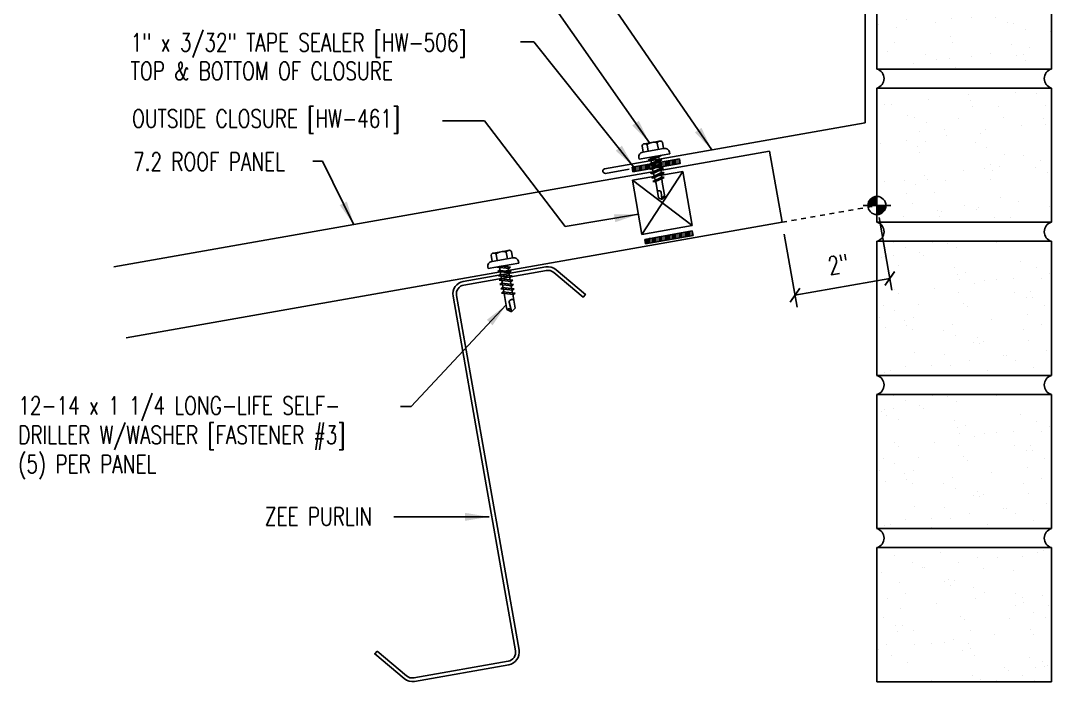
# Model space of a CAD drawing. Header units: inches. Extents: x -33163 to 19162, y -8858 to 30669.
# Drawn here: x -17131.35 to -17109.93, y 18237.75 to 18251.59 of the extents above; entities that cross this region are included whole.
import ezdxf

# ---------------------------------------------------------------- set-up
doc = ezdxf.new("R2010")
doc.units = ezdxf.units.IN
doc.linetypes.add('DOT2', pattern=[0.125, 0, -0.125])
doc.layers.get('0').update_dxf_attribs({"color": 9, "lineweight": 0})
doc.layers.get('Defpoints').update_dxf_attribs({"color": 254})
for name, color, linetype in [('20 - 7.2 PANEL', 5, 'Continuous'), ('CLOSURE', 8, 'Continuous'), ('DIM-DETAILS', 7, 'Continuous'), ('FASTENER', 9, 'Continuous'), ('SEALANT', 11, 'Continuous'), ('SECTION', 11, 'Continuous'), ('STLA', 12, 'Continuous'), ('TAPE', 9, 'Continuous'), ('TEXT', 7, 'Continuous'), ('TRIM', 4, 'Continuous'), ('WALL', 7, 'Continuous')]:
    doc.layers.add(name, color=color, linetype=linetype)
doc.styles.add('TEXT', font='SIMPLEX.shx', dxfattribs={"width": 0.75, "height": 0.375})
doc.styles.add('TEXT1', font='ROMANS.shx', dxfattribs={"width": 0.75, "height": 0.375})
doc.dimstyles.new('DETAIL', dxfattribs={"dimscale": 4, "dimtxt": 0.375, "dimasz": 0.0625, "dimexe": 0.0625, "dimexo": 0.0625, "dimgap": 0.0625, "dimtad": 1, "dimdec": 4, "dimzin": 3, "dimdsep": 46, "dimlunit": 4, "dimtxsty": 'TEXT1', "dimblk": 'ARCHTICK', "dimcen": 0.0625, "dimclrd": 7, "dimclre": 7, "dimclrt": 2, "dimadec": 0, "dimazin": 0, "dimtfac": 0.6, "dimtdec": 4, "dimtmove": 0, "dimatfit": 3, "dimfxl": 1, "dimfrac": 2, "dimtolj": 1, "dimtzin": 0, "dimarcsym": 0})
doc.dimstyles.new('DETAIL$7', dxfattribs={"dimscale": 4, "dimtxt": 0.375, "dimasz": 0.125, "dimexe": 0.0625, "dimexo": 0.0625, "dimgap": 0.0625, "dimtad": 1, "dimdec": 4, "dimzin": 3, "dimdsep": 46, "dimlunit": 4, "dimtxsty": 'TEXT', "dimblk": 'ARCHTICK', "dimcen": 0.0625, "dimclrd": 7, "dimclre": 7, "dimclrt": 2, "dimadec": 0, "dimazin": 0, "dimtfac": 0.6, "dimtdec": 4, "dimtmove": 0, "dimatfit": 3, "dimfxl": 1, "dimfrac": 2, "dimtolj": 1, "dimtzin": 0, "dimarcsym": 0})

# ---------------------------------------------------------------- blocks, each defined once
blk = doc.blocks.new('A$C6938402A')
at = {"layer": 'TAPE'}
h = blk.add_hatch(dxfattribs=at)
h.set_pattern_fill('DOTS', color=256, scale=0.35, angle=270, style=0)
h.set_pattern_definition([(270, (-22.332364, -26.379487), (0.021875, -0.0109375), [0, -0.021875])])
h.paths.add_polyline_path([(-0.563, -0.04), (-0.547, -0.132), (0.438, 0.041), (0.422, 0.134)])
at = {"layer": 'SEALANT'}
for p, q in [((-0.563, -0.04), (0.422, 0.134)), ((-0.547, -0.132), (0.438, 0.041)), ((0.422, 0.134), (0.438, 0.041)), ((-0.563, -0.04), (-0.547, -0.132))]:
    blk.add_line(p, q, dxfattribs=at)
blk = doc.blocks.new('wp')
at = {"layer": 'SECTION'}
for p, q in [((0, -0.0958), (0, 0.0958)), ((-0.0958, 0), (0.0958, 0))]:
    blk.add_line(p, q, dxfattribs=at)
at = {"layer": 'SECTION', "const_width": 0.0625}
for points in [[(0, 0.0312, 0.414214), (-0.0312, 0, 1)], [(0, -0.0312, 0.414214), (0.0312, 0, 1)]]:
    blk.add_lwpolyline(points, format="xyb", dxfattribs=at)
at = {"layer": 'SECTION'}
blk.add_circle((0, 0), 0.0625, dxfattribs=at)
blk = doc.blocks.new('fz5')
at = {"layer": 'FASTENER'}
for p, q in [((-0.217, 0.305), (-0.217, 0.171)), ((-0.163, 0.337), (0.159, 0.337)), ((-0.108, 0.305), (-0.108, 0.171)), ((0.105, 0.305), (0.105, 0.171)), ((0.214, 0.305), (0.214, 0.171)), ((-0.326, 0.071), (-0.326, 0.037)), ((-0.326, 0.037), (0.322, 0.037)), ((-0.226, 0.171), (0.214, 0.171)), ((-0.141, -0.014), (0.037, 0.037)), ((-0.105, -0.034), (0.137, 0.035)), ((-0.088, 0.037), (-0.088, 0.001)), ((-0.088, 0.037), (0.085, 0.037)), ((0.085, 0.037), (0.134, 0.037)), ((0.085, 0.02), (0.085, -0.041)), ((0.137, 0.035), (0.134, 0.037)), ((0.322, 0.071), (0.322, 0.037)), ((-0.105, -0.034), (-0.141, -0.014)), ((-0.141, -0.105), (0.102, -0.036)), ((-0.105, -0.125), (-0.141, -0.105)), ((-0.141, -0.196), (0.102, -0.127)), ((-0.105, -0.216), (-0.141, -0.196)), ((-0.105, -0.125), (0.137, -0.056)), ((-0.105, -0.216), (0.137, -0.147)), ((-0.088, -0.029), (-0.088, -0.09)), ((-0.088, -0.12), (-0.088, -0.181)), ((-0.084, -0.27), (-0.088, -0.211)), ((0.084, -0.223), (0.085, -0.211)), ((0.085, -0.071), (0.085, -0.131)), ((0.085, -0.162), (0.085, -0.211)), ((0.137, -0.056), (0.102, -0.036)), ((0.137, -0.147), (0.102, -0.127)), ((-0.141, -0.287), (0.102, -0.217)), ((-0.105, -0.307), (-0.141, -0.287)), ((-0.141, -0.378), (0.102, -0.308)), ((-0.105, -0.398), (-0.141, -0.378)), ((-0.122, -0.463), (0.089, -0.403)), ((-0.105, -0.307), (0.137, -0.238)), ((-0.105, -0.398), (0.137, -0.328)), ((-0.086, -0.483), (0.124, -0.423)), ((-0.078, -0.36), (-0.082, -0.3)), ((-0.071, -0.449), (-0.075, -0.389)), ((0.071, -0.408), (0.075, -0.346)), ((0.077, -0.315), (0.082, -0.253)), ((0.124, -0.423), (0.089, -0.403)), ((0.137, -0.238), (0.102, -0.217)), ((0.137, -0.328), (0.102, -0.308)), ((-0.086, -0.483), (-0.122, -0.463)), ((-0.066, -0.516), (-0.069, -0.478)), ((-0.066, -0.516), (-0.066, -0.82)), ((0.063, -0.515), (0.068, -0.439)), ((0.063, -0.516), (0.063, -0.82)), ((-0.002, -0.866), (-0.066, -0.82)), ((-0.003, -0.854), (0.009, -0.714)), ((-0.002, -0.866), (0.063, -0.82))]:
    blk.add_line(p, q, dxfattribs=at)
for centre, radius, start, end in [((-0.163, 0.274), 0.0628, 29.8754, 150.1246), ((-0.002, 0.141), 0.196, 56.9974, 123.0026), ((0.159, 0.274), 0.0628, 29.8754, 150.1246), ((-0.226, 0.071), 0.1, 90, 180), ((0.222, 0.071), 0.1, 0, 90), ((0.073, -0.516), 0.01, 175.9484, 180), ((-0.036, -0.723), 0.0461, 11.1445, 130.906), ((0.039, -0.855), 0.0422, 55.4585, 194.8454)]:
    blk.add_arc(centre, radius, start, end, dxfattribs=at)
blk = doc.blocks.new('_ArchTick')
at = {"color": 0, "linetype": 'ByBlock', "const_width": 0.15}
blk.add_lwpolyline([(-0.5, -0.5), (0.5, 0.5)], dxfattribs=at)
blk = doc.blocks.new('FD-F3')
at = {"layer": 'TEXT', "style": 'TEXT1', "width": 0.75}
for s, p in [('12-14 x 1 1/4 LONG-LIFE SELF-', (0.0047, -0.0408)), ('DRILLER W/WASHER [FASTENER #3]', (0.0047, -0.1926))]:
    blk.add_text(s, height=0.09375, dxfattribs=at).set_placement(p)
blk.add_attdef('(QUANTITY)', (0.0047, -0.3444), '', height=0.0938, dxfattribs=at)
blk = doc.blocks.new('fz9')
at = {"layer": 'FASTENER'}
for p, q in [((-0.215, 0.305), (-0.215, 0.171)), ((-0.161, 0.337), (0.161, 0.337)), ((-0.107, 0.305), (-0.107, 0.171)), ((0.107, 0.305), (0.107, 0.171)), ((0.215, 0.305), (0.215, 0.171)), ((-0.324, 0.071), (-0.324, 0.037)), ((-0.324, 0.037), (0.324, 0.037)), ((-0.224, 0.171), (0.215, 0.171)), ((-0.139, -0.016), (0.046, 0.037)), ((-0.104, -0.036), (0.139, 0.033)), ((-0.086, 0.037), (0.086, 0.037)), ((-0.086, 0.037), (-0.086, -0.001)), ((0.086, 0.037), (0.133, 0.037)), ((0.086, 0.018), (0.086, -0.042)), ((0.139, 0.033), (0.133, 0.037)), ((0.324, 0.071), (0.324, 0.037)), ((-0.104, -0.036), (-0.139, -0.016)), ((-0.139, -0.107), (0.104, -0.038)), ((-0.104, -0.127), (-0.139, -0.107)), ((-0.139, -0.198), (0.104, -0.128)), ((-0.104, -0.218), (-0.139, -0.198)), ((-0.104, -0.127), (0.139, -0.058)), ((-0.104, -0.218), (0.139, -0.149)), ((-0.086, -0.031), (-0.086, -0.092)), ((-0.086, -0.122), (-0.086, -0.183)), ((-0.086, -0.213), (-0.086, -0.274)), ((0.086, -0.073), (0.086, -0.133)), ((0.086, -0.164), (0.086, -0.224)), ((0.139, -0.058), (0.104, -0.038)), ((0.139, -0.149), (0.104, -0.128)), ((-0.139, -0.289), (0.104, -0.219)), ((-0.104, -0.309), (-0.139, -0.289)), ((-0.139, -0.38), (0.104, -0.31)), ((-0.104, -0.4), (-0.139, -0.38)), ((-0.139, -0.47), (0.104, -0.401)), ((-0.104, -0.309), (0.139, -0.239)), ((-0.104, -0.4), (0.139, -0.33)), ((-0.104, -0.491), (0.139, -0.421)), ((-0.086, -0.304), (-0.086, -0.364)), ((-0.086, -0.395), (-0.086, -0.455)), ((0.086, -0.255), (0.086, -0.315)), ((0.086, -0.345), (0.086, -0.406)), ((0.139, -0.239), (0.104, -0.219)), ((0.139, -0.33), (0.104, -0.31)), ((0.139, -0.421), (0.104, -0.401)), ((-0.104, -0.491), (-0.139, -0.47)), ((-0.139, -0.561), (0.104, -0.492)), ((-0.104, -0.581), (-0.139, -0.561)), ((-0.104, -0.581), (0.139, -0.512)), ((-0.086, -0.486), (-0.086, -0.546)), ((-0.086, -0.577), (-0.086, -0.869)), ((0.086, -0.436), (0.086, -0.497)), ((0.086, -0.527), (0.086, -0.869)), ((0.139, -0.512), (0.104, -0.492)), ((-0.002, -0.914), (0.014, -0.727)), ((0, -0.929), (-0.086, -0.869)), ((0, -0.929), (0.086, -0.869))]:
    blk.add_line(p, q, dxfattribs=at)
for centre, radius, start, end in [((-0.161, 0.274), 0.0628, 29.8754, 150.1246), ((0, 0.141), 0.196, 56.9974, 123.0026), ((0.161, 0.274), 0.0628, 29.8754, 150.1246), ((-0.224, 0.071), 0.1, 90, 180), ((0.224, 0.071), 0.1, 0, 90), ((-0.046, -0.739), 0.0615, 11.1445, 130.906), ((0.054, -0.915), 0.0563, 55.4585, 194.8454)]:
    blk.add_arc(centre, radius, start, end, dxfattribs=at)
blk = doc.blocks.new('Z8X25')
at = {"layer": 'STLA'}
blk.add_lwpolyline([(-1.652, 0.753), (-1.139, 0.142, 0.221695), (-0.995, 0.075), (0.995, 0.075, 0.414214), (1.183, 0.262), (1.183, 4), (1.183, 7.738, -0.414214), (1.445, 8), (3.186, 8, -0.221695), (3.386, 7.906), (3.899, 7.295), (3.842, 7.247), (3.329, 7.858, 0.221695), (3.186, 7.925), (1.445, 7.925, 0.414214), (1.257, 7.738), (1.257, 4), (1.257, 0.262, -0.414214), (0.995, 0), (-0.995, 0, -0.221695), (-1.196, 0.094), (-1.709, 0.705)], format="xyb", close=True, dxfattribs=at)
blk = doc.blocks.new('A$C7D392131')
at = {"layer": 'WALL'}
for p, q in [((-12.651, 0), (-12.651, -2.715)), ((-12.651, 0), (-12.651, -2.786)), ((-9.026, 0), (-9.026, -2.786)), ((-9.026, -2.786), (-12.651, -2.786)), ((-12.651, -3.18), (-9.026, -3.18)), ((-12.651, -3.18), (-12.651, -3.614)), ((-9.026, -3.18), (-9.026, -5.966)), ((-12.651, -3.614), (-11.834, -3.614)), ((-11.834, -3.614), (-11.834, -4.103)), ((-12.651, -5.966), (-12.651, -4.103)), ((-11.834, -4.103), (-12.651, -4.103)), ((-9.026, -5.966), (-12.651, -5.966)), ((-12.651, -6.36), (-9.026, -6.36)), ((-12.651, -6.36), (-12.651, -9.146)), ((-9.026, -6.36), (-9.026, -9.146)), ((-9.026, -9.146), (-12.651, -9.146)), ((-12.651, -9.54), (-9.026, -9.54)), ((-12.651, -9.54), (-12.651, -12.326)), ((-9.026, -9.54), (-9.026, -12.326)), ((-9.026, -12.326), (-12.651, -12.326)), ((-12.651, -12.721), (-9.026, -12.721)), ((-12.651, -12.721), (-12.651, -15.507)), ((-9.026, -12.721), (-9.026, -15.507)), ((-12.651, -15.507), (-9.026, -15.507)), ((-9.026, -15.507), (-12.651, -15.507)), ((-12.651, -15.901), (-12.651, -18.687)), ((-12.651, -15.901), (-9.026, -15.901)), ((-9.026, -15.901), (-9.026, -18.687))]:
    blk.add_line(p, q, dxfattribs=at)
at = {"layer": 'WALL', "linetype": 'Continuous'}
for p, q in [((-12.608, -0.121), (-12.608, -0.121)), ((-12.411, -0.104), (-12.411, -0.104)), ((-10.973, -0.054), (-10.973, -0.054)), ((-10.939, -0.208), (-10.939, -0.208)), ((-10.096, -0.097), (-10.096, -0.097)), ((-9.55, -0.148), (-9.55, -0.148)), ((-9.503, -0.018), (-9.503, -0.018)), ((-12.498, -0.413), (-12.498, -0.413)), ((-12.317, -0.246), (-12.317, -0.246)), ((-12.229, -0.278), (-12.229, -0.278)), ((-11.693, -0.307), (-11.693, -0.307)), ((-10.369, -0.392), (-10.369, -0.392)), ((-9.49, -0.307), (-9.49, -0.307)), ((-9.452, -0.426), (-9.452, -0.426)), ((-9.435, -0.37), (-9.435, -0.37)), ((-11.597, -0.54), (-11.597, -0.54)), ((-11.354, -0.641), (-11.354, -0.641)), ((-10.796, -0.617), (-10.796, -0.617)), ((-11.176, -0.658), (-11.176, -0.658)), ((-10.975, -0.798), (-10.975, -0.798)), ((-9.745, -0.841), (-9.745, -0.841)), ((-12.114, -0.889), (-12.114, -0.889)), ((-12.077, -1.009), (-12.077, -1.009)), ((-11.995, -0.902), (-11.995, -0.902)), ((-11.393, -1.058), (-11.393, -1.058)), ((-11.061, -0.88), (-11.061, -0.88)), ((-10.551, -0.947), (-10.551, -0.947)), ((-10.342, -1.06), (-10.342, -1.06)), ((-9.275, -0.989), (-9.275, -0.989)), ((-12.147, -1.157), (-12.147, -1.157)), ((-10.593, -1.261), (-10.593, -1.261)), ((-10.1, -1.16), (-10.1, -1.16)), ((-10.555, -1.38), (-10.555, -1.38)), ((-9.826, -1.434), (-9.826, -1.434)), ((-9.721, -1.317), (-9.721, -1.317)), ((-12.447, -1.577), (-12.447, -1.577)), ((-11.899, -1.571), (-11.899, -1.571)), ((-10.645, -1.678), (-10.645, -1.678)), ((-10.2, -1.691), (-10.2, -1.691)), ((-9.711, -1.656), (-9.711, -1.656)), ((-9.446, -1.592), (-9.446, -1.592)), ((-9.088, -1.579), (-9.088, -1.579)), ((-9.072, -1.632), (-9.072, -1.632)), ((-11.848, -1.908), (-11.848, -1.908)), ((-11.814, -1.839), (-11.814, -1.839)), ((-11.005, -1.797), (-11.005, -1.797)), ((-9.034, -1.751), (-9.034, -1.751)), ((-12.601, -2.007), (-12.601, -2.007)), ((-11.572, -1.94), (-11.572, -1.94)), ((-11.453, -1.944), (-11.453, -1.944)), ((-11.193, -2.097), (-11.193, -2.097)), ((-10.378, -1.943), (-10.378, -1.943)), ((-12.272, -2.188), (-12.272, -2.188)), ((-11.696, -2.215), (-11.696, -2.215)), ((-11.659, -2.334), (-11.659, -2.334)), ((-11.337, -2.166), (-11.337, -2.166)), ((-9.058, -2.331), (-9.058, -2.331)), ((-10.654, -2.541), (-10.654, -2.541)), ((-10.56, -2.359), (-10.56, -2.359)), ((-10.318, -2.459), (-10.318, -2.459)), ((-9.901, -2.442), (-9.901, -2.442)), ((-9.295, -2.454), (-9.295, -2.454)), ((-12.302, -2.758), (-12.302, -2.758)), ((-11.46, -2.647), (-11.46, -2.647)), ((-10.175, -2.586), (-10.175, -2.586)), ((-10.137, -2.706), (-10.137, -2.706)), ((-10.103, -2.72), (-10.103, -2.72)), ((-9.939, -2.616), (-9.939, -2.616)), ((-9.512, -3.181), (-9.512, -3.181)), ((-11.789, -3.239), (-11.789, -3.239)), ((-11.729, -3.23), (-11.729, -3.23)), ((-11.411, -3.396), (-11.411, -3.396)), ((-11.108, -3.391), (-11.108, -3.391)), ((-10.355, -3.292), (-10.355, -3.292)), ((-9.96, -3.268), (-9.96, -3.268)), ((-12.548, -3.474), (-12.548, -3.474)), ((-11.914, -3.497), (-11.914, -3.497)), ((-11.614, -3.452), (-11.614, -3.452)), ((-11.278, -3.541), (-11.278, -3.541)), ((-11.241, -3.66), (-11.241, -3.66)), ((-10.778, -3.658), (-10.778, -3.658)), ((-10.535, -3.758), (-10.535, -3.758)), ((-9.572, -3.74), (-9.572, -3.74)), ((-10.379, -4.006), (-10.379, -4.006)), ((-10.156, -3.915), (-10.156, -3.915)), ((-9.967, -4.031), (-9.967, -4.031)), ((-9.757, -3.912), (-9.757, -3.912)), ((-9.719, -4.031), (-9.719, -4.031)), ((-9.161, -3.925), (-9.161, -3.925)), ((-11.563, -4.241), (-11.563, -4.241)), ((-11.198, -4.25), (-11.198, -4.25)), ((-11.063, -4.223), (-11.063, -4.223)), ((-10.809, -4.142), (-10.809, -4.142)), ((-10.264, -4.228), (-10.264, -4.228)), ((-9.524, -4.177), (-9.524, -4.177)), ((-9.281, -4.278), (-9.281, -4.278)), ((-12.381, -4.495), (-12.381, -4.495)), ((-12.368, -4.347), (-12.368, -4.347)), ((-12.25, -4.438), (-12.25, -4.438)), ((-12.344, -4.614), (-12.344, -4.614)), ((-12.007, -4.538), (-12.007, -4.538)), ((-12.005, -4.517), (-12.005, -4.517)), ((-11.628, -4.695), (-11.628, -4.695)), ((-9.542, -4.594), (-9.542, -4.594)), ((-11.89, -4.738), (-11.89, -4.738)), ((-10.86, -4.866), (-10.86, -4.866)), ((-10.421, -4.881), (-10.421, -4.881)), ((-9.616, -4.775), (-9.616, -4.775)), ((-9.029, -4.783), (-9.029, -4.783)), ((-12.017, -5.091), (-12.017, -5.091)), ((-11.264, -4.992), (-11.264, -4.992)), ((-10.996, -4.957), (-10.996, -4.957)), ((-10.823, -4.986), (-10.823, -4.986)), ((-10.753, -5.057), (-10.753, -5.057)), ((-9.848, -5.027), (-9.848, -5.027)), ((-12.166, -5.177), (-12.166, -5.177)), ((-10.655, -5.293), (-10.655, -5.293)), ((-10.374, -5.214), (-10.374, -5.214)), ((-9.339, -5.238), (-9.339, -5.238)), ((-11.474, -5.537), (-11.474, -5.537)), ((-10.645, -5.548), (-10.645, -5.548)), ((-10.54, -5.514), (-10.54, -5.514)), ((-9.741, -5.476), (-9.741, -5.476)), ((-9.316, -5.526), (-9.316, -5.526)), ((-9.302, -5.357), (-9.302, -5.357)), ((-12.467, -5.737), (-12.467, -5.737)), ((-10.876, -5.731), (-10.876, -5.731)), ((-10.07, -5.625), (-10.07, -5.625)), ((-9.499, -5.577), (-9.499, -5.577)), ((-9.12, -5.734), (-9.12, -5.734)), ((-12.472, -5.941), (-12.472, -5.941)), ((-12.282, -5.803), (-12.282, -5.803)), ((-12.225, -5.837), (-12.225, -5.837)), ((-11.963, -5.82), (-11.963, -5.82)), ((-11.926, -5.94), (-11.926, -5.94)), ((-11.718, -5.842), (-11.718, -5.842)), ((-9.124, -5.92), (-9.124, -5.92)), ((-9.771, -6.376), (-9.771, -6.376)), ((-11.748, -6.502), (-11.748, -6.502)), ((-11.33, -6.581), (-11.33, -6.581)), ((-10.932, -6.579), (-10.932, -6.579)), ((-10.592, -6.513), (-10.592, -6.513)), ((-10.524, -6.475), (-10.524, -6.475)), ((-12.173, -6.692), (-12.173, -6.692)), ((-11.751, -6.823), (-11.751, -6.823)), ((-10.816, -6.801), (-10.816, -6.801)), ((-9.959, -6.776), (-9.959, -6.776)), ((-10.227, -6.874), (-10.227, -6.874)), ((-9.717, -6.876), (-9.717, -6.876)), ((-9.338, -7.033), (-9.338, -7.033)), ((-12.558, -7.089), (-12.558, -7.089)), ((-12.443, -7.136), (-12.443, -7.136)), ((-11.545, -7.146), (-11.545, -7.146)), ((-11.508, -7.265), (-11.508, -7.265)), ((-10.225, -7.226), (-10.225, -7.226)), ((-9.383, -7.115), (-9.383, -7.115)), ((-12.442, -7.311), (-12.442, -7.311)), ((-12.064, -7.293), (-12.064, -7.293)), ((-11.784, -7.431), (-11.784, -7.431)), ((-10.979, -7.325), (-10.979, -7.325)), ((-9.582, -7.355), (-9.582, -7.355)), ((-12.627, -7.542), (-12.627, -7.542)), ((-11.431, -7.555), (-11.431, -7.555)), ((-11.188, -7.656), (-11.188, -7.656)), ((-10.401, -7.599), (-10.401, -7.599)), ((-10.024, -7.518), (-10.024, -7.518)), ((-9.987, -7.637), (-9.987, -7.637)), ((-9.466, -7.577), (-9.466, -7.577)), ((-11.33, -7.828), (-11.33, -7.828)), ((-11.208, -7.865), (-11.208, -7.865)), ((-10.81, -7.813), (-10.81, -7.813)), ((-9.031, -7.859), (-9.031, -7.859)), ((-12.648, -8.1), (-12.648, -8.1)), ((-12.027, -8.109), (-12.027, -8.109)), ((-11.093, -8.087), (-11.093, -8.087)), ((-10.68, -8.076), (-10.68, -8.076)), ((-10.177, -8.075), (-10.177, -8.075)), ((-9.837, -7.965), (-9.837, -7.965)), ((-12.611, -8.22), (-12.611, -8.22)), ((-12.239, -8.281), (-12.239, -8.281)), ((-11.433, -8.175), (-11.433, -8.175)), ((-9.934, -8.175), (-9.934, -8.175)), ((-9.809, -8.2), (-9.809, -8.2)), ((-9.555, -8.332), (-9.555, -8.332)), ((-11.127, -8.472), (-11.127, -8.472)), ((-9.051, -8.375), (-9.051, -8.375)), ((-12.281, -8.592), (-12.281, -8.592)), ((-11.09, -8.591), (-11.09, -8.591)), ((-9.858, -8.641), (-9.858, -8.641)), ((-9.486, -8.709), (-9.486, -8.709)), ((-12.433, -8.782), (-12.433, -8.782)), ((-11.649, -8.854), (-11.649, -8.854)), ((-11.406, -8.955), (-11.406, -8.955)), ((-11.134, -8.926), (-11.134, -8.926)), ((-10.677, -8.885), (-10.677, -8.885)), ((-10.291, -8.815), (-10.291, -8.815)), ((-9.743, -8.863), (-9.743, -8.863)), ((-9.606, -8.843), (-9.606, -8.843)), ((-9.569, -8.963), (-9.569, -8.963)), ((-11.888, -9.025), (-11.888, -9.025)), ((-11.027, -9.112), (-11.027, -9.112)), ((-12.193, -9.545), (-12.193, -9.545)), ((-9.94, -9.559), (-9.94, -9.559)), ((-9.773, -9.631), (-9.773, -9.631)), ((-11.589, -9.776), (-11.589, -9.776)), ((-10.746, -9.665), (-10.746, -9.665)), ((-10.709, -9.797), (-10.709, -9.797)), ((-9.327, -9.661), (-9.327, -9.661)), ((-12.499, -9.891), (-12.499, -9.891)), ((-12.342, -9.876), (-12.342, -9.876)), ((-10.672, -9.917), (-10.672, -9.917)), ((-10.134, -9.927), (-10.134, -9.927)), ((-9.14, -9.893), (-9.14, -9.893)), ((-12.016, -10.108), (-12.016, -10.108)), ((-11.866, -10.153), (-11.866, -10.153)), ((-11.624, -10.254), (-11.624, -10.254)), ((-10.953, -10.171), (-10.953, -10.171)), ((-10.019, -10.149), (-10.019, -10.149)), ((-9.188, -10.169), (-9.188, -10.169)), ((-11.761, -10.438), (-11.761, -10.438)), ((-11.245, -10.411), (-11.245, -10.411)), ((-10.494, -10.479), (-10.494, -10.479)), ((-10.395, -10.409), (-10.395, -10.409)), ((-9.641, -10.31), (-9.641, -10.31)), ((-9.151, -10.288), (-9.151, -10.288)), ((-12.58, -10.682), (-12.58, -10.682)), ((-12.043, -10.626), (-12.043, -10.626)), ((-11.645, -10.659), (-11.645, -10.659)), ((-11.2, -10.516), (-11.2, -10.516)), ((-10.612, -10.673), (-10.612, -10.673)), ((-11.813, -10.752), (-11.813, -10.752)), ((-11.775, -10.871), (-11.775, -10.871)), ((-10.37, -10.773), (-10.37, -10.773)), ((-10.291, -11.123), (-10.291, -11.123)), ((-9.991, -10.93), (-9.991, -10.93)), ((-9.603, -10.947), (-9.603, -10.947)), ((-9.253, -11.049), (-9.253, -11.049)), ((-10.849, -11.26), (-10.849, -11.26)), ((-10.411, -11.214), (-10.411, -11.214)), ((-10.254, -11.242), (-10.254, -11.242)), ((-10.096, -11.16), (-10.096, -11.16)), ((-9.358, -11.192), (-9.358, -11.192)), ((-9.115, -11.293), (-9.115, -11.293)), ((-12.497, -11.477), (-12.497, -11.477)), ((-12.084, -11.452), (-12.084, -11.452)), ((-11.842, -11.553), (-11.842, -11.553)), ((-11.655, -11.366), (-11.655, -11.366)), ((-11.598, -11.434), (-11.598, -11.434)), ((-11.23, -11.458), (-11.23, -11.458)), ((-10.295, -11.435), (-10.295, -11.435)), ((-12.037, -11.724), (-12.037, -11.724)), ((-11.463, -11.71), (-11.463, -11.71)), ((-11.922, -11.946), (-11.922, -11.946)), ((-10.83, -11.972), (-10.83, -11.972)), ((-10.076, -11.805), (-10.076, -11.805)), ((-9.707, -11.899), (-9.707, -11.899)), ((-9.061, -11.99), (-9.061, -11.99)), ((-11.395, -12.077), (-11.395, -12.077)), ((-11.357, -12.197), (-11.357, -12.197)), ((-11.304, -12.11), (-11.304, -12.11)), ((-10.587, -12.072), (-10.587, -12.072)), ((-10.55, -12.01), (-10.55, -12.01)), ((-12.109, -12.216), (-12.109, -12.216)), ((-10.209, -12.229), (-10.209, -12.229)), ((-9.88, -12.234), (-9.88, -12.234)), ((-12.302, -12.751), (-12.302, -12.751)), ((-11.506, -12.744), (-11.506, -12.744)), ((-11.18, -12.759), (-11.18, -12.759)), ((-10.572, -12.722), (-10.572, -12.722)), ((-10.162, -12.75), (-10.162, -12.75)), ((-12.498, -13.032), (-12.498, -13.032)), ((-12.313, -13.01), (-12.313, -13.01)), ((-12.059, -12.852), (-12.059, -12.852)), ((-11.758, -12.96), (-11.758, -12.96)), ((-11.68, -13.009), (-11.68, -13.009)), ((-11.005, -12.861), (-11.005, -12.861)), ((-12.564, -13.066), (-12.564, -13.066)), ((-12.46, -13.151), (-12.46, -13.151)), ((-12.198, -13.232), (-12.198, -13.232)), ((-11.048, -13.271), (-11.048, -13.271)), ((-9.658, -13.131), (-9.658, -13.131)), ((-9.337, -13.276), (-9.337, -13.276)), ((-10.977, -13.403), (-10.977, -13.403)), ((-10.805, -13.371), (-10.805, -13.371)), ((-9.057, -13.394), (-9.057, -13.394)), ((-10.939, -13.522), (-10.939, -13.522)), ((-10.616, -13.6), (-10.616, -13.6)), ((-10.426, -13.528), (-10.426, -13.528)), ((-10.156, -13.52), (-10.156, -13.52)), ((-9.811, -13.494), (-9.811, -13.494)), ((-9.222, -13.498), (-9.222, -13.498)), ((-12.283, -13.713), (-12.283, -13.713)), ((-12.212, -13.81), (-12.212, -13.81)), ((-11.459, -13.711), (-11.459, -13.711)), ((-10.963, -13.786), (-10.963, -13.786)), ((-9.793, -13.79), (-9.793, -13.79)), ((-9.551, -13.891), (-9.551, -13.891)), ((-9.455, -13.774), (-9.455, -13.774)), ((-9.418, -13.894), (-9.418, -13.894)), ((-12.519, -14.051), (-12.519, -14.051)), ((-11.782, -14.03), (-11.782, -14.03)), ((-10.848, -14.008), (-10.848, -14.008)), ((-10.762, -14.085), (-10.762, -14.085)), ((-9.172, -14.048), (-9.172, -14.048)), ((-12.59, -14.296), (-12.59, -14.296)), ((-12.277, -14.151), (-12.277, -14.151)), ((-11.898, -14.308), (-11.898, -14.308)), ((-10.265, -14.344), (-10.265, -14.344)), ((-9.512, -14.244), (-9.512, -14.244)), ((-12.474, -14.518), (-12.474, -14.518)), ((-12.08, -14.357), (-12.08, -14.357)), ((-12.042, -14.476), (-12.042, -14.476)), ((-11.913, -14.561), (-11.913, -14.561)), ((-11.071, -14.45), (-11.071, -14.45)), ((-9.614, -14.562), (-9.614, -14.562)), ((-9.24, -14.456), (-9.24, -14.456)), ((-11.265, -14.57), (-11.265, -14.57)), ((-11.023, -14.67), (-11.023, -14.67)), ((-10.559, -14.729), (-10.559, -14.729)), ((-10.644, -14.827), (-10.644, -14.827)), ((-10.521, -14.848), (-10.521, -14.848)), ((-10.432, -14.806), (-10.432, -14.806)), ((-9.498, -14.784), (-9.498, -14.784)), ((-9.123, -14.984), (-9.123, -14.984)), ((-11.865, -15.039), (-11.865, -15.039)), ((-11.24, -15.072), (-11.24, -15.072)), ((-10.72, -15.194), (-10.72, -15.194)), ((-10.011, -15.09), (-10.011, -15.09)), ((-9.966, -15.095), (-9.966, -15.095)), ((-9.769, -15.19), (-9.769, -15.19)), ((-9.037, -15.1), (-9.037, -15.1)), ((-12.368, -15.411), (-12.368, -15.411)), ((-12.059, -15.316), (-12.059, -15.316)), ((-11.525, -15.3), (-11.525, -15.3)), ((-11.124, -15.294), (-11.124, -15.294)), ((-10.344, -15.411), (-10.344, -15.411)), ((-9.39, -15.347), (-9.39, -15.347)), ((-12.495, -15.45), (-12.495, -15.45)), ((-12.302, -15.932), (-12.302, -15.932)), ((-12.059, -16.032), (-12.059, -16.032)), ((-11.506, -15.924), (-11.506, -15.924)), ((-11.18, -15.939), (-11.18, -15.939)), ((-11.005, -16.041), (-11.005, -16.041)), ((-10.572, -15.902), (-10.572, -15.902)), ((-10.162, -15.93), (-10.162, -15.93)), ((-12.564, -16.246), (-12.564, -16.246)), ((-12.498, -16.212), (-12.498, -16.212)), ((-12.313, -16.19), (-12.313, -16.19)), ((-11.758, -16.14), (-11.758, -16.14)), ((-11.68, -16.189), (-11.68, -16.189)), ((-12.46, -16.331), (-12.46, -16.331)), ((-12.198, -16.412), (-12.198, -16.412)), ((-11.048, -16.451), (-11.048, -16.451)), ((-9.658, -16.311), (-9.658, -16.311)), ((-9.337, -16.456), (-9.337, -16.456)), ((-10.977, -16.583), (-10.977, -16.583)), ((-10.939, -16.702), (-10.939, -16.702)), ((-10.805, -16.552), (-10.805, -16.552)), ((-10.156, -16.7), (-10.156, -16.7)), ((-9.811, -16.674), (-9.811, -16.674)), ((-9.222, -16.678), (-9.222, -16.678)), ((-9.057, -16.575), (-9.057, -16.575)), ((-12.283, -16.894), (-12.283, -16.894)), ((-11.459, -16.891), (-11.459, -16.891)), ((-10.616, -16.78), (-10.616, -16.78)), ((-10.426, -16.708), (-10.426, -16.708)), ((-12.212, -16.99), (-12.212, -16.99)), ((-10.963, -16.966), (-10.963, -16.966)), ((-9.793, -16.971), (-9.793, -16.971)), ((-9.551, -17.071), (-9.551, -17.071)), ((-9.455, -16.955), (-9.455, -16.955)), ((-9.418, -17.074), (-9.418, -17.074)), ((-12.519, -17.231), (-12.519, -17.231)), ((-12.277, -17.331), (-12.277, -17.331)), ((-11.782, -17.21), (-11.782, -17.21)), ((-10.848, -17.188), (-10.848, -17.188)), ((-10.762, -17.265), (-10.762, -17.265)), ((-9.172, -17.228), (-9.172, -17.228)), ((-12.59, -17.476), (-12.59, -17.476)), ((-12.08, -17.537), (-12.08, -17.537)), ((-11.898, -17.488), (-11.898, -17.488)), ((-10.265, -17.524), (-10.265, -17.524)), ((-9.512, -17.425), (-9.512, -17.425)), ((-12.474, -17.698), (-12.474, -17.698)), ((-12.042, -17.657), (-12.042, -17.657)), ((-11.913, -17.741), (-11.913, -17.741)), ((-11.265, -17.75), (-11.265, -17.75)), ((-11.071, -17.63), (-11.071, -17.63)), ((-9.614, -17.742), (-9.614, -17.742)), ((-9.24, -17.637), (-9.24, -17.637)), ((-11.023, -17.851), (-11.023, -17.851)), ((-10.559, -17.909), (-10.559, -17.909)), ((-10.432, -17.986), (-10.432, -17.986)), ((-9.498, -17.964), (-9.498, -17.964)), ((-10.644, -18.008), (-10.644, -18.008)), ((-10.521, -18.028), (-10.521, -18.028)), ((-9.123, -18.164), (-9.123, -18.164)), ((-11.865, -18.219), (-11.865, -18.219)), ((-11.24, -18.252), (-11.24, -18.252)), ((-10.72, -18.374), (-10.72, -18.374)), ((-10.011, -18.27), (-10.011, -18.27)), ((-9.966, -18.275), (-9.966, -18.275)), ((-9.769, -18.37), (-9.769, -18.37)), ((-9.037, -18.28), (-9.037, -18.28)), ((-12.495, -18.63), (-12.495, -18.63)), ((-12.368, -18.591), (-12.368, -18.591)), ((-12.059, -18.496), (-12.059, -18.496)), ((-11.525, -18.48), (-11.525, -18.48)), ((-11.124, -18.474), (-11.124, -18.474)), ((-10.344, -18.591), (-10.344, -18.591)), ((-9.39, -18.527), (-9.39, -18.527))]:
    blk.add_line(p, q, dxfattribs=at)
at = {"layer": 'WALL'}
for centre, start, end in [((-12.708, -2.983), 286.0665, 73.9335), ((-8.969, -2.983), 106.0665, 253.9335), ((-12.708, -6.163), 286.0665, 73.9335), ((-8.969, -6.163), 106.0665, 253.9335), ((-12.708, -9.343), 286.0665, 73.9335), ((-8.969, -9.343), 106.0665, 253.9335), ((-12.708, -12.524), 286.0665, 73.9335), ((-8.969, -12.524), 106.0665, 253.9335), ((-12.708, -15.704), 286.0665, 73.9335), ((-8.969, -15.704), 106.0665, 253.9335)]:
    blk.add_arc(centre, 0.205, start, end, dxfattribs=at)
blk = doc.blocks.new('A$C77364788')
at = {"layer": 'WALL'}
blk.add_line((-11.622, 0), (-7.997, 0), dxfattribs=at)
blk.add_blockref('A$C7D392131', (1.029, 0), dxfattribs=at)
blk = doc.blocks.new('A$C27B8051A')
at = {"layer": 'TRIM'}
for p, q in [((4.062, 2.166), (4.062, -3.834)), ((4.062, -3.834), (-1.354, -4.789)), ((-0.846, -4.795), (-1.338, -4.882))]:
    blk.add_line(p, q, dxfattribs=at)
blk.add_arc((-1.342, -4.835), 0.047, 104.5263, 275.4737, dxfattribs=at)
blk = doc.blocks.new('*D343')
at = {"layer": 'Defpoints', "color": 0, "transparency": 16777216}
for p in [(-17113.557, 18247.752), (-17115.526, 18247.404), (-17115.259, 18245.889)]:
    blk.add_point(p, dxfattribs=at)
at = {"layer": 'TEXT', "color": 7, "lineweight": -2, "transparency": 16777216}
for p, q in [((-17113.513, 18247.505), (-17113.246, 18245.991)), ((-17115.483, 18247.158), (-17115.216, 18245.643)), ((-17113.289, 18246.237), (-17115.259, 18245.889))]:
    blk.add_line(p, q, dxfattribs=at)
at = {"layer": 'TEXT', "color": 7, "lineweight": -2, "transparency": 16777216, "xscale": 0.25, "yscale": 0.25, "zscale": 0.25}
for p, rotation in [((-17113.289, 18246.237), 10.00000000006423), ((-17115.259, 18245.889), 190.0000000000643)]:
    blk.add_blockref('_ArchTick', p, dxfattribs=dict(at, rotation=rotation))
at = {"layer": 'TEXT', "color": 2, "transparency": 16777216, "insert": (-17114.356, 18246.529), "char_height": 0.375, "attachment_point": 5, "rotation": 10, "style": 'TEXT1'}
blk.add_mtext('\\A1;2"', dxfattribs=at)

msp = doc.modelspace()

# ---------------------------------------------------------------- linework, layer by layer
at = {"layer": '20 - 7.2 PANEL'}
for p, q in [((-17129.41278, 18246.47877), (-17115.7866, 18248.88143)), ((-17115.52613, 18247.40422), (-17115.7866, 18248.88143)), ((-17129.1523, 18245.00156), (-17115.52613, 18247.40422))]:
    msp.add_line(p, q, dxfattribs=at)
at = {"layer": 'CLOSURE'}
for p, q in [((-17117.5922, 18248.46034), (-17118.63794, 18248.27595)), ((-17118.63794, 18248.27595), (-17118.43945, 18247.15027)), ((-17118.63794, 18248.27595), (-17117.39371, 18247.33466)), ((-17117.5922, 18248.46034), (-17118.43945, 18247.15027)), ((-17117.5922, 18248.46034), (-17117.39371, 18247.33466)), ((-17117.39371, 18247.33466), (-17118.43945, 18247.15027))]:
    msp.add_line(p, q, dxfattribs=at)
at = {"layer": 'DIM-DETAILS', "linetype": 'DOT2', "ltscale": 0.3}
msp.add_line((-17115.52613, 18247.40422), (-17113.55651, 18247.75152), dxfattribs=at)
at = {"layer": 'TEXT', "color": 7}
msp.add_line((-17121.71027, 18249.51078), (-17122.58549, 18249.51078), dxfattribs=at)
at = {"layer": 'WALL'}
for p, q in [((-17109.93151, 18241.0437), (-17113.55651, 18241.0437)), ((-17109.93151, 18240.64953), (-17113.55651, 18240.64953)), ((-17113.55651, 18240.64953), (-17109.93151, 18240.64953)), ((-17113.55651, 18237.86354), (-17113.55651, 18240.64953)), ((-17109.93151, 18237.86354), (-17109.93151, 18240.64953)), ((-17109.93151, 18237.86354), (-17113.55651, 18237.86354))]:
    msp.add_line(p, q, dxfattribs=at)
at = {"layer": 'WALL', "linetype": 'Continuous'}
for p, q in [((-17112.42056, 18241.07262), (-17112.42056, 18241.07262)), ((-17112.01074, 18241.04466), (-17112.01074, 18241.04466)), ((-17112.23881, 18240.55346), (-17112.23881, 18240.55346)), ((-17110.21454, 18240.55367), (-17110.21454, 18240.55367)), ((-17110.08776, 18240.59294), (-17110.08776, 18240.59294)), ((-17113.19259, 18240.48975), (-17113.19259, 18240.48975)), ((-17111.45811, 18240.43693), (-17111.45811, 18240.43693)), ((-17111.05727, 18240.44272), (-17111.05727, 18240.44272)), ((-17110.52381, 18240.45916), (-17110.52381, 18240.45916)), ((-17113.54492, 18240.24304), (-17113.54492, 18240.24304)), ((-17113.45905, 18240.12652), (-17113.45905, 18240.12652)), ((-17112.8138, 18240.33285), (-17112.8138, 18240.33285)), ((-17112.61632, 18240.23747), (-17112.61632, 18240.23747)), ((-17112.57128, 18240.2324), (-17112.57128, 18240.2324)), ((-17111.86282, 18240.33667), (-17111.86282, 18240.33667)), ((-17111.34268, 18240.21518), (-17111.34268, 18240.21518)), ((-17110.7177, 18240.18197), (-17110.7177, 18240.18197)), ((-17113.0843, 18239.9268), (-17113.0843, 18239.9268)), ((-17112.15, 18239.94903), (-17112.15, 18239.94903)), ((-17112.0614, 18239.99076), (-17112.0614, 18239.99076)), ((-17111.93842, 18239.97026), (-17111.93842, 18239.97026)), ((-17112.96887, 18239.70505), (-17112.96887, 18239.70505)), ((-17112.02381, 18239.87155), (-17112.02381, 18239.87155)), ((-17111.55963, 18239.81336), (-17111.55963, 18239.81336)), ((-17111.31711, 18239.71291), (-17111.31711, 18239.71291)), ((-17110.66897, 18239.70358), (-17110.66897, 18239.70358)), ((-17113.34194, 18239.59928), (-17113.34194, 18239.59928)), ((-17112.31725, 18239.48658), (-17112.31725, 18239.48658)), ((-17111.5117, 18239.59263), (-17111.5117, 18239.59263)), ((-17110.54029, 18239.61928), (-17110.54029, 18239.61928)), ((-17110.5027, 18239.50006), (-17110.5027, 18239.50006)), ((-17110.10824, 18239.66085), (-17110.10824, 18239.66085)), ((-17113.07075, 18239.38738), (-17113.07075, 18239.38738)), ((-17110.68426, 18239.45077), (-17110.68426, 18239.45077)), ((-17110.30547, 18239.29387), (-17110.30547, 18239.29387)), ((-17109.9928, 18239.43909), (-17109.9928, 18239.43909)), ((-17113.41029, 18239.19068), (-17113.41029, 18239.19068)), ((-17111.82083, 18239.22779), (-17111.82083, 18239.22779)), ((-17111.73443, 18239.15072), (-17111.73443, 18239.15072)), ((-17110.80012, 18239.17294), (-17110.80012, 18239.17294)), ((-17110.06295, 18239.19341), (-17110.06295, 18239.19341)), ((-17113.16453, 18239.03658), (-17113.16453, 18239.03658)), ((-17113.12694, 18238.91737), (-17113.12694, 18238.91737)), ((-17113.0315, 18239.03378), (-17113.0315, 18239.03378)), ((-17112.78899, 18238.93333), (-17112.78899, 18238.93333)), ((-17111.61899, 18238.92896), (-17111.61899, 18238.92896)), ((-17111.1234, 18238.85349), (-17111.1234, 18238.85349)), ((-17110.3699, 18238.95269), (-17110.3699, 18238.95269)), ((-17110.29972, 18238.8563), (-17110.29972, 18238.8563)), ((-17113.36062, 18238.64059), (-17113.36062, 18238.64059)), ((-17112.77168, 18238.63649), (-17112.77168, 18238.63649)), ((-17112.42631, 18238.66281), (-17112.42631, 18238.66281)), ((-17112.15613, 18238.67119), (-17112.15613, 18238.67119)), ((-17111.96613, 18238.74255), (-17111.96613, 18238.74255)), ((-17111.64342, 18238.6651), (-17111.64342, 18238.6651)), ((-17113.52518, 18238.53729), (-17113.52518, 18238.53729)), ((-17113.24518, 18238.41883), (-17113.24518, 18238.41883)), ((-17111.77734, 18238.51429), (-17111.77734, 18238.51429)), ((-17111.60583, 18238.54588), (-17111.60583, 18238.54588)), ((-17111.53482, 18238.41383), (-17111.53482, 18238.41383)), ((-17112.92396, 18238.27361), (-17112.92396, 18238.27361)), ((-17110.38455, 18238.37463), (-17110.38455, 18238.37463)), ((-17110.12231, 18238.29361), (-17110.12231, 18238.29361)), ((-17110.01879, 18238.20866), (-17110.01879, 18238.20866)), ((-17111.57783, 18238.00341), (-17111.57783, 18238.00341)), ((-17110.90196, 18238.1517), (-17110.90196, 18238.1517)), ((-17110.82433, 18238.10261), (-17110.82433, 18238.10261)), ((-17110.52317, 18237.9948), (-17110.52317, 18237.9948)), ((-17110.26911, 18238.15288), (-17110.26911, 18238.15288)), ((-17110.08472, 18238.1744), (-17110.08472, 18238.1744)), ((-17112.42056, 18237.89246), (-17112.42056, 18237.89246)), ((-17112.01074, 18237.8645), (-17112.01074, 18237.8645)), ((-17111.40285, 18237.90212), (-17111.40285, 18237.90212)), ((-17111.07643, 18237.88673), (-17111.07643, 18237.88673)), ((-17110.28065, 18237.89434), (-17110.28065, 18237.89434))]:
    msp.add_line(p, q, dxfattribs=at)
at = {"layer": 'WALL'}
for centre, start, end in [((-17113.61327, 18240.84662), 286.066511, 73.933489), ((-17109.87475, 18240.84662), 106.066511, 253.933489)]:
    msp.add_arc(centre, 0.2051, start, end, dxfattribs=at)

# ---------------------------------------------------------------- block references
at = {"layer": 'FASTENER', "rotation": 9.99999999999983}
msp.add_blockref('fz5', (-17118.1698, 18248.73037), dxfattribs=at)
at = {"layer": 'FASTENER', "xscale": -1, "rotation": 9.999999999999886}
msp.add_blockref('fz9', (-17121.30924, 18246.46104), dxfattribs=at)
at = {"layer": 'STLA', "rotation": 9.99999999999998}
msp.add_blockref('Z8X25', (-17122.18491, 18238.04536), dxfattribs=at)
at = {"layer": 'TEXT'}
for name, p in [('A$C27B8051A', (-17117.85994, 18253.30064)), ('A$C6938402A', (-17118.07942, 18248.58451)), ('A$C6938402A', (-17117.81566, 18247.08866))]:
    msp.add_blockref(name, p, dxfattribs=at)
at = {"layer": 'TEXT', "xscale": 3, "yscale": 3, "zscale": 3}
msp.add_blockref('wp', (-17113.55651, 18247.75152), dxfattribs=at)
at = {"layer": 'TEXT', "xscale": 4, "yscale": 4, "zscale": 4}
msp.add_blockref('FD-F3', (-17131.41503, 18243.5731), dxfattribs=at).add_auto_attribs({'(QUANTITY)': '(5) PER PANEL'})
at = {"layer": 'WALL'}
msp.add_blockref('A$C77364788', (-17101.93452, 18259.7305), dxfattribs=at)

# ---------------------------------------------------------------- texts
at = {"layer": 'TEXT', "style": 'TEXT1', "width": 0.75}
for s, p in [('1" x 3/32" TAPE SEALER [HW-506]', (-17129.06113, 18250.94865)), ('TOP & BOTTOM OF CLOSURE', (-17129.06113, 18250.35873)), ('OUTSIDE CLOSURE [HW-461]', (-17129.03286, 18249.36973)), ('7.2 ROOF PANEL', (-17129.01256, 18248.47453)), ('ZEE PURLIN', (-17126.2726, 18241.10709))]:
    msp.add_text(s, height=0.375, dxfattribs=at).set_placement(p)

# ---------------------------------------------------------------- dimensions: what is measured, and where the dimension line sits
at = {"layer": 'TEXT'}
dim = msp.add_aligned_dim(p1=(-17113.55651, 18247.75152), p2=(-17115.52613, 18247.40422), distance=1.5381, dimstyle='DETAIL', dxfattribs=at)
dim.commit()
dim.dimension.update_dxf_attribs({"geometry": '*D343', "text_midpoint": (-17114.3564, 18246.52916)})

# ---------------------------------------------------------------- leaders
for points in [[(-17116.98532, 18248.90437), (-17120.63918, 18254.21152), (-17121.05797, 18254.21152)], [(-17118.28395, 18249.05201), (-17121.18288, 18253.20031), (-17121.42841, 18253.20031)], [(-17118.60704, 18248.55067), (-17120.68363, 18251.14727), (-17120.9619, 18251.14727)], [(-17118.5134, 18247.56966), (-17120.03367, 18247.31248), (-17121.71027, 18249.51078)], [(-17124.42145, 18247.34895), (-17125.07791, 18248.6735), (-17125.27497, 18248.6735)], [(-17121.26039, 18245.68707), (-17123.23235, 18243.57729), (-17123.45344, 18243.57729)], [(-17121.61291, 18241.28854), (-17122.9698, 18241.28854), (-17123.59162, 18241.28854)]]:
    msp.add_leader(points, dimstyle='DETAIL$7', dxfattribs=at)

doc.saveas('drawing.dxf')
